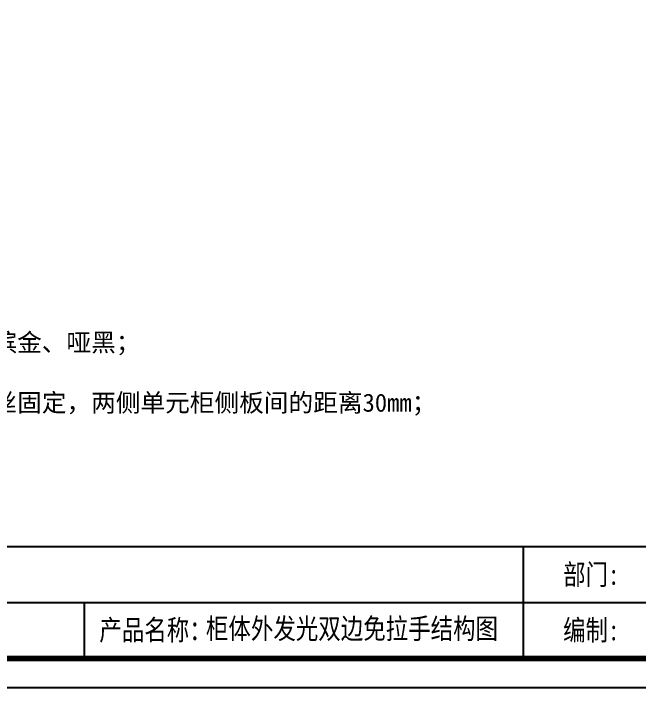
# Model space of a CAD drawing. Header units: millimetres. Extents: x 0 to 1097966, y -63096 to 223085.
# Drawn here: x 338150.9 to 338296, y -58949.7 to -58793.3 of the extents above; entities that cross this region are included whole.
import ezdxf

# ---------------------------------------------------------------- set-up
doc = ezdxf.new("R2010")
doc.units = ezdxf.units.MM
doc.layers.add('DZ-文字说明', color=1, linetype='Continuous')
doc.styles.add('DZ-宋体2.5', font='', dxfattribs={"width": 0.8, "height": 2.5})
doc.styles.add('宋体', font='')
doc.styles.get('DZ-宋体2.5').set_extended_font_data('SimSun')
doc.styles.get('宋体').set_extended_font_data('SimSun')

msp = doc.modelspace()

# ---------------------------------------------------------------- linework, layer by layer
msp.add_lwpolyline([(337985.218, -58949.666), (338552.218, -58949.666), (338552.218, -58548.716), (337985.218, -58548.716)], close=True)
at = {"const_width": 1.35}
msp.add_lwpolyline([(337991.968, -58942.916), (338545.468, -58942.916), (338545.468, -58555.466), (337991.968, -58555.466)], close=True, dxfattribs=at)
at = {"layer": 'DZ-文字说明', "color": 7}
for p, q in [((338269.083, -58942.916), (338269.083, -58916.938)), ((338081.299, -58929.927), (338545.468, -58929.927)), ((338167.217, -58929.927), (338167.217, -58942.916))]:
    msp.add_line(p, q, dxfattribs=at)
msp.add_lwpolyline([(337991.968, -58916.938), (338545.468, -58916.938), (338545.468, -58942.916), (337991.968, -58942.916)], close=True, dxfattribs=at)

# ---------------------------------------------------------------- texts
at = {"style": 'DZ-宋体2.5', "width": 0.8}
for s, p in [('部门:', (338278.26, -58925.833)), ('产品名称：', (338170.757, -58938.699)), ('编制:', (338278.26, -58938.73))]:
    msp.add_text(s, height=4.7732, dxfattribs=at).set_placement(p)
at = {"insert": (338011.614, -58876.839), "char_height": 4.19232, "width": 369.85571, "attachment_point": 4, "style": '宋体'}
msp.add_mtext('\\P工艺标准：{\\H1.41352x; }\\P1、适用于橱柜高柜对开门免拉手，可选常规颜色有香槟金、哑黑；\\P2、此款柜体免拉手只适用于18mm柜体侧板；{\\H1.45383x; }\\P3、免拉手靠两侧单元柜侧板互卡，再在两侧板处打螺丝固定，两侧单元柜侧板间的距离30mm；\\P4、门板与开门处的侧板预留12mm免拉手安装位；\\P5、此款柜体免拉手可选择带灯光或不带灯光两种效果。', dxfattribs=at)
at = {"color": 2, "style": 'DZ-宋体2.5', "width": 0.8}
msp.add_attdef('柜体外发光双边免拉手结构图', (338195.463, -58938.377), '', height=4.773, dxfattribs=at)

doc.saveas('drawing.dxf')
